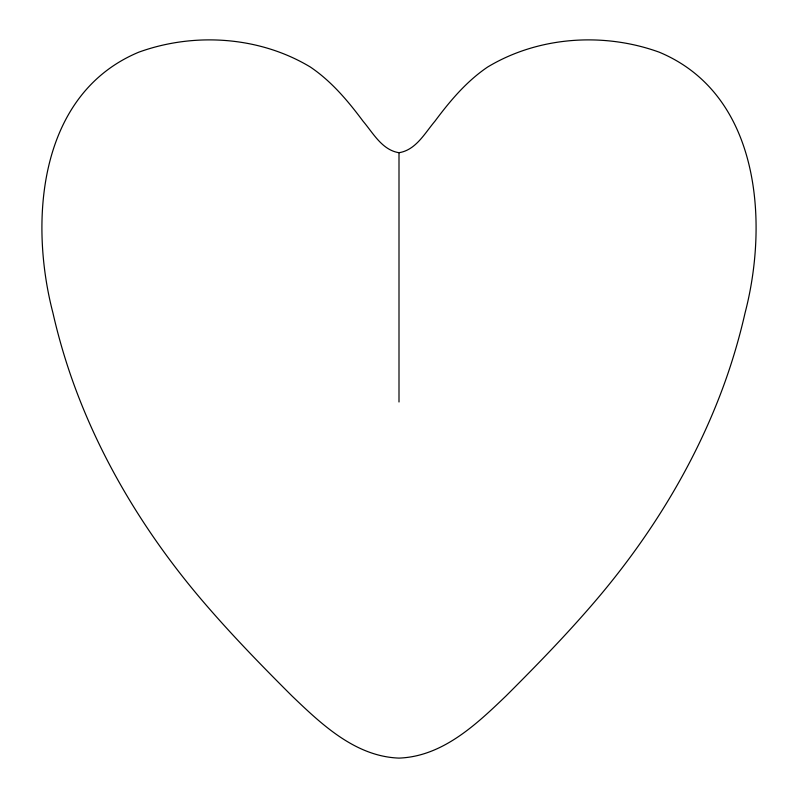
<?xml version="1.0" encoding="UTF-8"?>
<svg xmlns="http://www.w3.org/2000/svg" width="798" height="798" viewBox="0 0 798 798"><rect width="100%" height="100%" fill="white"/><g stroke="black" fill="none" stroke-linecap="round" stroke-linejoin="round"><path stroke-width="1.2" d="M399 152.717C415.928 150.034 424.765 133.196 434.92 121.236C450.002 100.977 466.501 81.336 487.588 67.062C538.47 36.379 603.697 32.06 659.218 52.179C759.646 94.054 769.023 221.106 745.053 312.976A600.276 600.276 0 0 1 724.933 382.092C696.335 461.703 651.467 534.909 596.834 599.278C568.186 632.954 537.353 664.684 506.072 695.906C476.336 724.394 442.621 756.514 399 758.1C355.379 756.514 321.664 724.394 291.928 695.906C260.647 664.684 229.814 632.954 201.166 599.278C146.533 534.909 101.655 461.703 73.067 382.092A600.276 600.276 0 0 1 52.947 312.976C28.977 221.106 38.354 94.054 138.782 52.179C194.303 32.06 259.53 36.379 310.412 67.062C331.499 81.336 347.998 100.977 363.08 121.236C373.235 133.196 382.072 150.034 399 152.717L399 401.993"/></g></svg>
